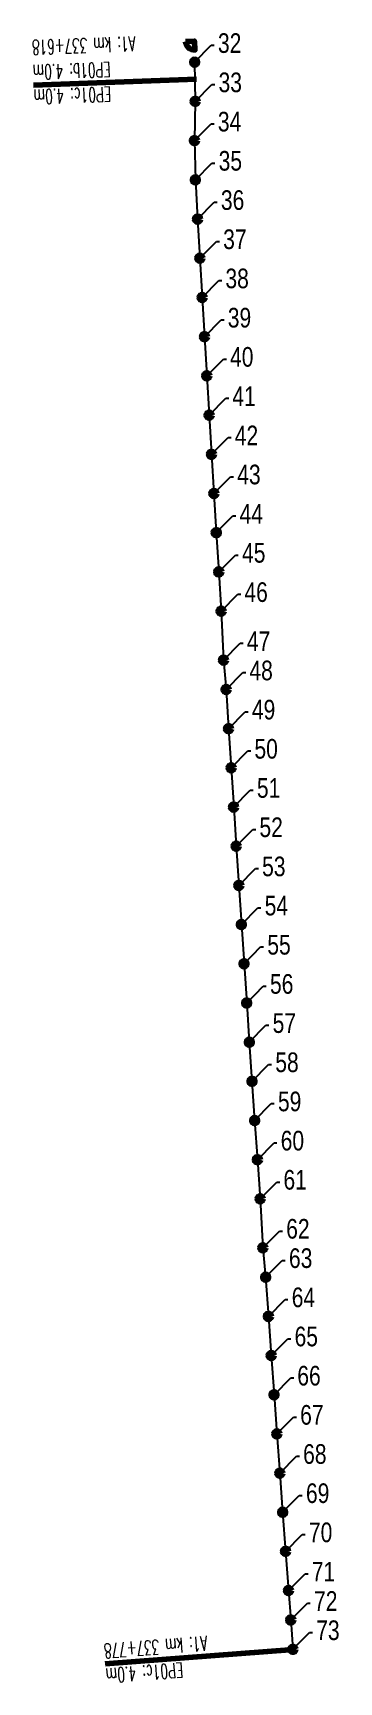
# Model space of a CAD drawing. Header units: metres. Extents: x 7402779 to 7405920, y 5696902 to 5712005.
# Drawn here: x 7402789.1 to 7402820.2, y 5710291.4 to 5710459.4 of the extents above; entities that cross this region are included whole.
import ezdxf

# ---------------------------------------------------------------- set-up
doc = ezdxf.new("R2010")
doc.units = ezdxf.units.M
for name, color, linetype in [('Drzwi ewakuacyjne', 100, 'Continuous'), ('Ekran_akustyczny', 100, 'Continuous'), ('Ekran_akustyczny_4m_opis', 7, 'Continuous'), ('Ekran_akustyczny_pale', 100, 'Continuous'), ('Ekran_akustyczny_pale_opis', 1, 'Continuous')]:
    doc.layers.add(name, color=color, linetype=linetype)
doc.styles.add('CDMSTYLE', font='CDMSIMPL', dxfattribs={"width": 0.8, "bigfont": 'CDMBIGPL'})
doc.styles.add('simplex 0.60', font='simplex.shx', dxfattribs={"width": 0.6})
doc.dimstyles.new('CDM-ME200MM', dxfattribs={"dimscale": 0.2, "dimtxt": 2.5, "dimasz": 1.5, "dimexe": 1.5, "dimexo": 5, "dimgap": 0.5, "dimtad": 1, "dimdec": 0, "dimlfac": 1000, "dimrnd": 1, "dimzin": 9, "dimtxsty": 'CDMSTYLE', "dimblk": 'OBLIQUE', "dimcen": 2.5, "dimdle": 1.5, "dimclrd": 9, "dimclre": 9, "dimadec": 1, "dimazin": 2, "dimtfac": 1, "dimtdec": 0, "dimtix": 1, "dimtmove": 2, "dimatfit": 3, "dimldrblk": 'NONE', "dimfxl": 1, "dimtvp": 1, "dimtolj": 1, "dimtzin": 0, "dimlwd": 25, "dimlwe": 25, "dimarcsym": 0})

# ---------------------------------------------------------------- blocks, each defined once
blk = doc.blocks.new('_None')
blk = doc.blocks.new('_OBLIQUE')
at = {"color": 0, "linetype": 'ByBlock'}
blk.add_line((-0.5, -0.5), (0.5, 0.5), dxfattribs=at)

msp = doc.modelspace()

# ---------------------------------------------------------------- linework, layer by layer
at = {"layer": 'Drzwi ewakuacyjne', "lineweight": 100}
msp.add_lwpolyline([(7402804.61, 5710458.48, 0.414214), (7402805.56, 5710457.63), (7402805.51, 5710458.53)], format="xyb", close=True, dxfattribs=at)
at = {"layer": 'Ekran_akustyczny', "linetype": 'Continuous', "lineweight": -3}
msp.add_lwpolyline([(7402805.53, 5710456.38), (7402805.59, 5710452.39), (7402805.51, 5710448.39), (7402805.6, 5710444.39), (7402805.83, 5710440.4), (7402806.06, 5710436.41), (7402806.29, 5710432.41), (7402806.53, 5710428.42), (7402806.76, 5710424.43), (7402807, 5710420.43), (7402807.24, 5710416.44), (7402807.49, 5710412.45), (7402807.73, 5710408.46), (7402807.98, 5710404.46), (7402808.22, 5710400.47), (7402808.47, 5710395.48), (7402808.73, 5710392.49), (7402808.98, 5710388.5), (7402809.24, 5710384.5), (7402809.5, 5710380.51), (7402809.75, 5710376.52), (7402810.02, 5710372.53), (7402810.28, 5710368.54), (7402810.55, 5710364.55), (7402810.82, 5710360.55), (7402811.08, 5710356.56), (7402811.36, 5710352.57), (7402811.63, 5710348.58), (7402811.91, 5710344.59), (7402812.18, 5710340.6), (7402812.46, 5710335.61), (7402812.75, 5710332.62), (7402813.03, 5710328.63), (7402813.32, 5710324.64), (7402813.61, 5710320.65), (7402813.89, 5710316.66), (7402814.19, 5710312.67), (7402814.48, 5710308.68), (7402814.78, 5710304.7), (7402815.07, 5710300.71), (7402815.3, 5710297.71), (7402815.52, 5710294.72)], dxfattribs=at)
at = {"layer": 'Ekran_akustyczny_4m_opis', "lineweight": 100}
for p, q in [((7402789.14, 5710454.04), (7402805.73, 5710454.64)), ((7402796.43, 5710293.23), (7402815.63, 5710294.69))]:
    msp.add_line(p, q, dxfattribs=at)
at = {"layer": 'Ekran_akustyczny_pale', "lineweight": 100}
for centre in [(7402805.53, 5710456.38), (7402805.59, 5710452.39), (7402805.51, 5710448.39), (7402805.6, 5710444.39), (7402805.83, 5710440.4), (7402806.06, 5710436.41), (7402806.29, 5710432.41), (7402806.53, 5710428.42), (7402806.76, 5710424.43), (7402807, 5710420.43), (7402807.24, 5710416.44), (7402807.49, 5710412.45), (7402807.73, 5710408.46), (7402807.98, 5710404.46), (7402808.22, 5710400.47), (7402808.47, 5710395.48), (7402808.73, 5710392.49), (7402808.98, 5710388.49), (7402809.24, 5710384.5), (7402809.49, 5710380.51), (7402809.75, 5710376.52), (7402810.02, 5710372.53), (7402810.28, 5710368.54), (7402810.55, 5710364.55), (7402810.82, 5710360.55), (7402811.09, 5710356.56), (7402811.36, 5710352.57), (7402811.63, 5710348.58), (7402811.91, 5710344.59), (7402812.19, 5710340.6), (7402812.46, 5710335.61), (7402812.75, 5710332.62), (7402813.03, 5710328.63), (7402813.32, 5710324.64), (7402813.6, 5710320.65), (7402813.89, 5710316.66), (7402814.19, 5710312.67), (7402814.48, 5710308.68), (7402814.78, 5710304.7), (7402815.07, 5710300.71), (7402815.3, 5710297.71), (7402815.52, 5710294.72)]:
    msp.add_circle(centre, 0.3, dxfattribs=at)

# ---------------------------------------------------------------- texts
at = {"layer": 'Ekran_akustyczny_4m_opis', "lineweight": 100, "char_height": 1.5, "attachment_point": 9, "style": 'simplex 0.60'}
for s, insert, rotation in [('A1: km 337+618', (7402788.97, 5710458.63), 182.0585), ('EP01b: 4.0m', (7402789.06, 5710456.1), 182.0585), ('EP01c: 4.0m', (7402789.15, 5710453.58), 182.0585), ('A1: km 337+778', (7402796.27, 5710295.29), 184.3266), ('EP01c: 4.0m', (7402796.46, 5710292.77), 184.3266)]:
    msp.add_mtext(s, dxfattribs=dict(at, insert=insert, rotation=rotation))
at = {"layer": 'Ekran_akustyczny_pale_opis', "color": 1, "lineweight": 100, "char_height": 2, "attachment_point": 4, "style": 'CDMSTYLE'}
for s, insert in [('32', (7402807.9, 5710458.31)), ('33', (7402807.96, 5710454.31)), ('34', (7402807.89, 5710450.31)), ('35', (7402807.97, 5710446.32)), ('36', (7402808.2, 5710442.32)), ('37', (7402808.43, 5710438.33)), ('38', (7402808.66, 5710434.34)), ('39', (7402808.9, 5710430.34)), ('40', (7402809.13, 5710426.35)), ('41', (7402809.37, 5710422.36)), ('42', (7402809.61, 5710418.36)), ('43', (7402809.86, 5710414.37)), ('44', (7402810.1, 5710410.38)), ('45', (7402810.35, 5710406.39)), ('46', (7402810.59, 5710402.39)), ('47', (7402810.84, 5710397.4)), ('48', (7402811.1, 5710394.41)), ('49', (7402811.35, 5710390.42)), ('50', (7402811.61, 5710386.43)), ('51', (7402811.86, 5710382.44)), ('52', (7402812.12, 5710378.44)), ('53', (7402812.39, 5710374.45)), ('54', (7402812.65, 5710370.46)), ('55', (7402812.92, 5710366.47)), ('56', (7402813.19, 5710362.48)), ('57', (7402813.46, 5710358.49)), ('58', (7402813.73, 5710354.5)), ('59', (7402814, 5710350.51)), ('60', (7402814.28, 5710346.52)), ('61', (7402814.56, 5710342.53)), ('62', (7402814.84, 5710337.54)), ('63', (7402815.12, 5710334.55)), ('64', (7402815.4, 5710330.56)), ('65', (7402815.69, 5710326.57)), ('66', (7402815.97, 5710322.58)), ('67', (7402816.26, 5710318.59)), ('68', (7402816.56, 5710314.6)), ('69', (7402816.85, 5710310.61)), ('70', (7402817.15, 5710306.62)), ('71', (7402817.44, 5710302.63)), ('72', (7402817.67, 5710299.64)), ('73', (7402817.89, 5710296.65))]:
    msp.add_mtext(s, dxfattribs=dict(at, insert=insert))

# ---------------------------------------------------------------- leaders
at = {"layer": 'Ekran_akustyczny_pale_opis', "color": 1, "lineweight": 100, "annotation_type": 0, "has_hookline": 1, "hookline_direction": 0}
for points, text_width in [([(7402805.53, 5710456.38), (7402807.22, 5710458.1), (7402807.52, 5710458.1)], 2.59), ([(7402805.59, 5710452.39), (7402807.28, 5710454.1), (7402807.58, 5710454.1)], 2.59), ([(7402805.51, 5710448.39), (7402807.21, 5710450.1), (7402807.51, 5710450.1)], 2.67), ([(7402805.6, 5710444.39), (7402807.29, 5710446.11), (7402807.59, 5710446.11)], 2.59), ([(7402805.83, 5710440.4), (7402807.52, 5710442.11), (7402807.82, 5710442.11)], 2.51), ([(7402806.06, 5710436.41), (7402807.75, 5710438.12), (7402808.05, 5710438.12)], 2.59), ([(7402806.29, 5710432.41), (7402807.99, 5710434.13), (7402808.29, 5710434.13)], 2.59), ([(7402806.53, 5710428.42), (7402808.22, 5710430.13), (7402808.52, 5710430.13)], 2.51), ([(7402806.76, 5710424.43), (7402808.46, 5710426.14), (7402808.76, 5710426.14)], 2.59), ([(7402807, 5710420.43), (7402808.69, 5710422.15), (7402808.99, 5710422.15)], 1.9), ([(7402807.24, 5710416.44), (7402808.93, 5710418.15), (7402809.23, 5710418.15)], 2.59), ([(7402807.49, 5710412.45), (7402809.18, 5710414.16), (7402809.48, 5710414.16)], 2.59), ([(7402807.73, 5710408.46), (7402809.42, 5710410.17), (7402809.72, 5710410.17)], 2.67), ([(7402807.98, 5710404.46), (7402809.67, 5710406.18), (7402809.97, 5710406.18)], 2.59), ([(7402808.22, 5710400.47), (7402809.92, 5710402.18), (7402810.22, 5710402.18)], 2.51), ([(7402808.47, 5710395.48), (7402810.17, 5710397.19), (7402810.47, 5710397.19)], 2.59), ([(7402808.73, 5710392.49), (7402810.42, 5710394.2), (7402810.72, 5710394.2)], 2.59), ([(7402808.98, 5710388.49), (7402810.67, 5710390.21), (7402810.97, 5710390.21)], 2.51), ([(7402809.24, 5710384.5), (7402810.93, 5710386.22), (7402811.23, 5710386.22)], 2.59), ([(7402809.49, 5710380.51), (7402811.19, 5710382.22), (7402811.49, 5710382.22)], 1.9), ([(7402809.75, 5710376.52), (7402811.45, 5710378.23), (7402811.75, 5710378.23)], 2.59), ([(7402810.02, 5710372.53), (7402811.71, 5710374.24), (7402812.01, 5710374.24)], 2.59), ([(7402810.28, 5710368.54), (7402811.97, 5710370.25), (7402812.27, 5710370.25)], 2.67), ([(7402810.55, 5710364.55), (7402812.24, 5710366.26), (7402812.54, 5710366.26)], 2.59), ([(7402810.82, 5710360.55), (7402812.51, 5710362.27), (7402812.81, 5710362.27)], 2.51), ([(7402811.09, 5710356.56), (7402812.78, 5710358.28), (7402813.08, 5710358.28)], 2.59), ([(7402811.36, 5710352.57), (7402813.05, 5710354.29), (7402813.35, 5710354.29)], 2.59), ([(7402811.63, 5710348.58), (7402813.32, 5710350.3), (7402813.62, 5710350.3)], 2.51), ([(7402811.91, 5710344.59), (7402813.6, 5710346.3), (7402813.9, 5710346.3)], 2.59), ([(7402812.19, 5710340.6), (7402813.88, 5710342.31), (7402814.18, 5710342.31)], 1.9), ([(7402812.46, 5710335.61), (7402814.16, 5710337.32), (7402814.46, 5710337.32)], 2.59), ([(7402812.75, 5710332.62), (7402814.44, 5710334.33), (7402814.74, 5710334.33)], 2.59), ([(7402813.03, 5710328.63), (7402814.72, 5710330.34), (7402815.02, 5710330.34)], 2.67), ([(7402813.32, 5710324.64), (7402815.01, 5710326.35), (7402815.31, 5710326.35)], 2.59), ([(7402813.6, 5710320.65), (7402815.3, 5710322.36), (7402815.6, 5710322.36)], 2.51), ([(7402813.89, 5710316.66), (7402815.59, 5710318.38), (7402815.89, 5710318.38)], 2.59), ([(7402814.19, 5710312.67), (7402815.88, 5710314.39), (7402816.18, 5710314.39)], 2.59), ([(7402814.48, 5710308.68), (7402816.17, 5710310.4), (7402816.47, 5710310.4)], 2.51), ([(7402814.78, 5710304.7), (7402816.47, 5710306.41), (7402816.77, 5710306.41)], 2.59), ([(7402815.07, 5710300.71), (7402816.76, 5710302.42), (7402817.06, 5710302.42)], 1.9), ([(7402815.3, 5710297.71), (7402816.99, 5710299.43), (7402817.29, 5710299.43)], 2.59), ([(7402815.52, 5710294.72), (7402817.21, 5710296.44), (7402817.51, 5710296.44)], 2.59)]:
    msp.add_leader(points, dimstyle='CDM-ME200MM', override={"dimtxt": 3.5, "dimgap": 0.5, "dimtad": 0, "dimzin": 0, "dimclrd": 1}, dxfattribs=dict(at, text_width=text_width))

doc.saveas('drawing.dxf')
